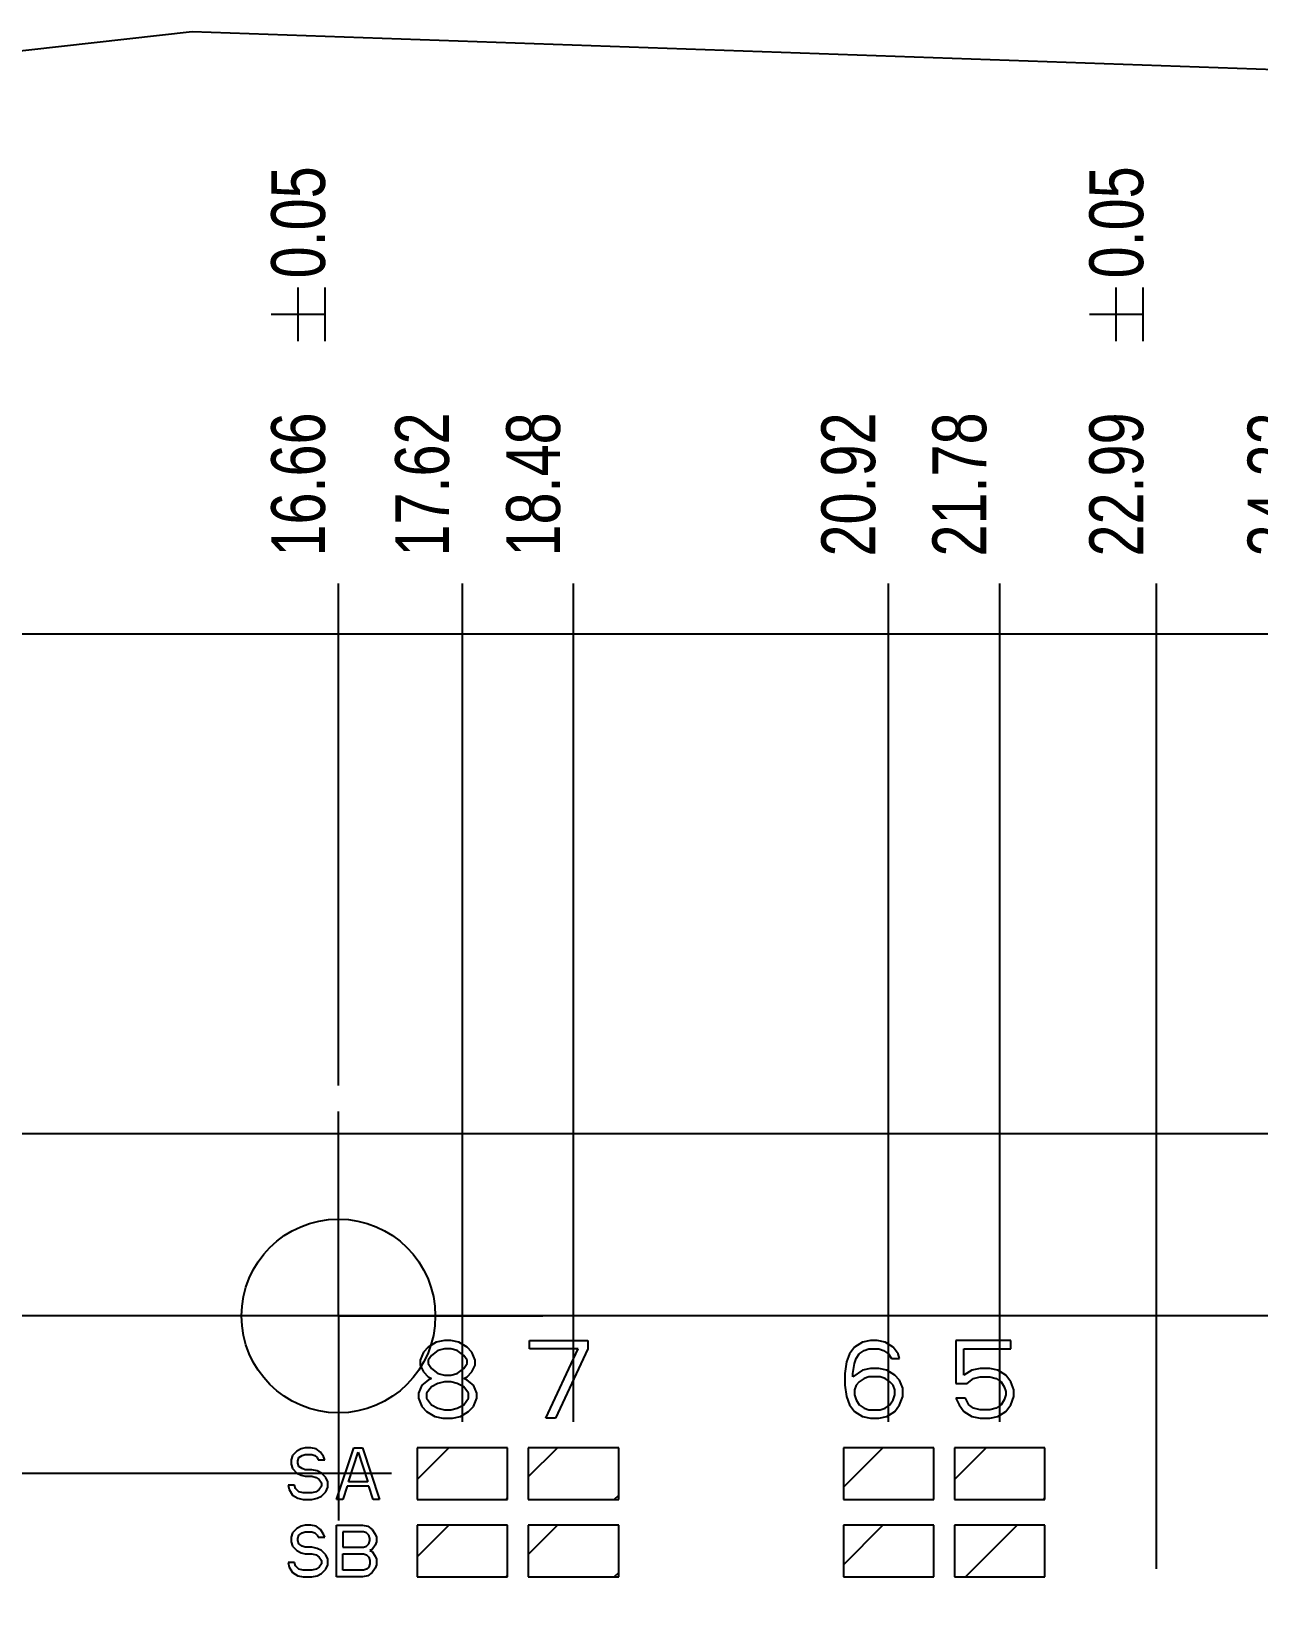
# Model space of a CAD drawing. Header units: millimetres. Extents: x 0 to 594, y 0 to 420.
# Drawn here: x 415.2 to 472.3, y 273.1 to 345.9 of the extents above; entities that cross this region are included whole.
import ezdxf
from ezdxf.enums import TextEntityAlignment as Align

# ---------------------------------------------------------------- set-up
doc = ezdxf.new("R2010")
doc.units = ezdxf.units.MM
doc.header["$LTSCALE"] = 32.67
doc.linetypes.add('CENTER', pattern=[0.6, 0.375, -0.075, 0.075, -0.075])
doc.layers.get('0').update_dxf_attribs({"linetype": 'CONTINUOUS'})
doc.layers.add('02___PRT_ALL_AXES', color=7, linetype='CONTINUOUS')
doc.styles.get("Standard").update_dxf_attribs({"font": 'txt', "width": 0.8})
doc.dimstyles.new('DIMSTYLE_2', dxfattribs={"dimtxt": 2.5, "dimasz": 3, "dimexe": 1.5, "dimexo": 1.2, "dimtad": 0, "dimtih": 1, "dimtoh": 1, "dimlfac": 0.166667, "dimdsep": 46, "dimtxsty": 'STANDARD', "dimblk": '_FILLED', "dimblk1": '_FILLED', "dimblk2": '_FILLED', "dimcen": 0.09, "dimazin": 2, "dimtp": 0.01, "dimtm": 0.01, "dimtfac": 1, "dimtofl": 0, "dimtmove": 0, "dimatfit": 3, "dimldrblk": '_FILLED', "dimfxl": 1, "dimtolj": 1, "dimarcsym": 0})
doc.dimstyles.new('DIMSTYLE_3', dxfattribs={"dimtxt": 2.5, "dimasz": 3, "dimexe": 1.5, "dimexo": 1.2, "dimtad": 0, "dimtih": 1, "dimtoh": 1, "dimlfac": 0.166667, "dimdsep": 46, "dimtxsty": 'STANDARD', "dimblk": '_FILLED', "dimblk1": '_FILLED', "dimblk2": '_FILLED', "dimcen": 0.09, "dimazin": 2, "dimtol": 1, "dimtp": 0.05, "dimtm": 0.05, "dimtfac": 1, "dimtofl": 0, "dimtmove": 0, "dimatfit": 3, "dimldrblk": '_FILLED', "dimfxl": 1, "dimtolj": 1, "dimarcsym": 0})

# ---------------------------------------------------------------- blocks, each defined once
blk = doc.blocks.new('*D10')
at = {"color": 7, "linetype": 'CONTINUOUS'}
blk.add_line((435.274, 281.286), (435.274, 320.23), dxfattribs=at)
at = {"color": 7, "linetype": 'CONTINUOUS', "insert": (432.149, 321.48), "char_height": 2.5, "width": 10, "attachment_point": 1, "rotation": 90, "line_spacing_factor": 0.9}
blk.add_mtext('17.62', dxfattribs=at)
blk = doc.blocks.new('_FILLED')
at = {"color": 0, "linetype": 'BYBLOCK'}
blk.add_solid([(0, 0), (-1, 0.167), (-1, -0.167)], dxfattribs=at)
blk = doc.blocks.new('*D11')
at = {"color": 7, "linetype": 'CONTINUOUS'}
blk.add_line((440.434, 281.286), (440.434, 320.23), dxfattribs=at)
at = {"color": 7, "linetype": 'CONTINUOUS', "insert": (437.309, 321.48), "char_height": 2.5, "width": 10, "attachment_point": 1, "rotation": 90, "line_spacing_factor": 0.9}
blk.add_mtext('18.48', dxfattribs=at)
blk = doc.blocks.new('*D12')
at = {"color": 7, "linetype": 'CONTINUOUS'}
blk.add_line((455.074, 281.286), (455.074, 320.23), dxfattribs=at)
at = {"color": 7, "linetype": 'CONTINUOUS', "insert": (451.949, 321.48), "char_height": 2.5, "width": 10, "attachment_point": 1, "rotation": 90, "line_spacing_factor": 0.9}
blk.add_mtext('20.92', dxfattribs=at)
blk = doc.blocks.new('*D13')
at = {"color": 7, "linetype": 'CONTINUOUS'}
blk.add_line((460.234, 281.286), (460.234, 320.23), dxfattribs=at)
at = {"color": 7, "linetype": 'CONTINUOUS', "insert": (457.109, 321.48), "char_height": 2.5, "width": 10, "attachment_point": 1, "rotation": 90, "line_spacing_factor": 0.9}
blk.add_mtext('21.78', dxfattribs=at)
blk = doc.blocks.new('*D14')
at = {"color": 7, "linetype": 'CONTINUOUS'}
blk.add_line((474.874, 281.286), (474.874, 320.23), dxfattribs=at)
at = {"color": 7, "linetype": 'CONTINUOUS', "insert": (471.749, 321.48), "char_height": 2.5, "width": 10, "attachment_point": 1, "rotation": 90, "line_spacing_factor": 0.9}
blk.add_mtext('24.22', dxfattribs=at)
blk = doc.blocks.new('*D15')
at = {"color": 7, "linetype": 'CONTINUOUS'}
blk.add_line((480.034, 281.286), (480.034, 320.23), dxfattribs=at)
at = {"color": 7, "linetype": 'CONTINUOUS', "insert": (476.909, 321.48), "char_height": 2.5, "width": 10, "attachment_point": 1, "rotation": 90, "line_spacing_factor": 0.9}
blk.add_mtext('25.08', dxfattribs=at)
blk = doc.blocks.new('*D16')
at = {"color": 7, "linetype": 'CONTINUOUS'}
blk.add_line((494.674, 281.286), (494.674, 320.23), dxfattribs=at)
at = {"color": 7, "linetype": 'CONTINUOUS', "insert": (491.549, 321.48), "char_height": 2.5, "width": 10, "attachment_point": 1, "rotation": 90, "line_spacing_factor": 0.9}
blk.add_mtext('27.52', dxfattribs=at)
blk = doc.blocks.new('*D17')
at = {"color": 7, "linetype": 'CONTINUOUS'}
blk.add_line((499.834, 281.286), (499.834, 320.23), dxfattribs=at)
at = {"color": 7, "linetype": 'CONTINUOUS', "insert": (496.709, 321.48), "char_height": 2.5, "width": 10, "attachment_point": 1, "rotation": 90, "line_spacing_factor": 0.9}
blk.add_mtext('28.38', dxfattribs=at)
blk = doc.blocks.new('*D18')
at = {"color": 7, "linetype": 'CONTINUOUS'}
blk.add_line((505.594, 296.906), (505.594, 320.23), dxfattribs=at)
at = {"color": 7, "linetype": 'CONTINUOUS', "width": 0.8}
for s, p in [('0.05', (504.969, 334.397)), ('29.34', (504.969, 321.48))]:
    blk.add_text(s, height=2.5, rotation=90, dxfattribs=at).set_placement(p)
blk = doc.blocks.new('*D19')
at = {"color": 7, "linetype": 'CONTINUOUS'}
blk.add_line((467.524, 274.466), (467.524, 320.23), dxfattribs=at)
at = {"color": 7, "linetype": 'CONTINUOUS', "width": 0.8}
for s, p in [('0.05', (466.899, 334.397)), ('22.99', (466.899, 321.48))]:
    blk.add_text(s, height=2.5, rotation=90, dxfattribs=at).set_placement(p)
blk = doc.blocks.new('*D20')
at = {"color": 7, "linetype": 'CONTINUOUS'}
blk.add_line((429.514, 296.906), (429.514, 320.23), dxfattribs=at)
at = {"color": 7, "linetype": 'CONTINUOUS', "width": 0.8}
for s, p in [('0.05', (428.889, 334.397)), ('16.66', (428.889, 321.48))]:
    blk.add_text(s, height=2.5, rotation=90, dxfattribs=at).set_placement(p)
blk = doc.blocks.new('*D28')
at = {"color": 7, "linetype": 'CONTINUOUS'}
for p, q in [((301.386, 282.232), (290.989, 282.232)), ((304.394, 278.886), (301.386, 282.232)), ((431.974, 278.886), (304.394, 278.886))]:
    blk.add_line(p, q, dxfattribs=at)
at = {"color": 7, "linetype": 'CONTINUOUS', "insert": (289.739, 285.357), "char_height": 2.5, "width": 8, "attachment_point": 3, "line_spacing_factor": 0.9}
blk.add_mtext('7.46', dxfattribs=at)
blk = doc.blocks.new('*D30')
at = {"color": 7, "linetype": 'CONTINUOUS'}
for p, q in [((301.1, 289.824), (291.49, 289.824)), ((307.832, 286.206), (301.1, 289.824)), ((504.394, 286.206), (307.832, 286.206))]:
    blk.add_line(p, q, dxfattribs=at)
at = {"color": 7, "linetype": 'CONTINUOUS', "width": 0.8}
for s, p in [('8.68', (279.323, 290.449)), ('0.05', (290.24, 290.449))]:
    blk.add_text(s, height=2.5, dxfattribs=at).set_placement(p, align=Align.RIGHT)

msp = doc.modelspace()

# ---------------------------------------------------------------- linework, layer by layer
at = {"color": 7, "linetype": 'CONTINUOUS'}
for p, q in [((331.972, 335.595), (422.715, 345.872)), ((422.715, 345.872), (478.861, 343.903)), ((427.639, 331.481), (427.639, 333.98)), ((428.889, 331.481), (428.889, 333.98)), ((465.649, 331.481), (465.649, 333.98)), ((466.899, 331.481), (466.899, 333.98)), ((426.389, 332.731), (428.889, 332.731)), ((464.399, 332.731), (466.899, 332.731)), ((281.942, 317.886), (528.176, 317.886)), ((549.377, 294.666), (265.259, 294.666)), ((433.686, 284.759), (433.461, 284.53)), ((434.061, 284.989), (433.686, 284.759)), ((434.436, 285.066), (434.061, 284.989)), ((434.436, 284.683), (434.136, 284.606)), ((434.736, 285.066), (434.436, 285.066)), ((434.736, 284.683), (434.436, 284.683)), ((435.111, 284.989), (434.736, 285.066)), ((435.036, 284.606), (434.736, 284.683)), ((435.486, 284.759), (435.111, 284.989)), ((435.711, 284.53), (435.486, 284.759)), ((438.396, 285.066), (441.096, 285.066)), ((438.396, 284.683), (438.396, 285.066)), ((440.646, 284.683), (438.396, 284.683)), ((439.146, 281.466), (440.646, 284.683)), ((441.096, 284.683), (439.596, 281.466)), ((441.096, 285.066), (441.096, 284.683)), ((453.486, 284.759), (453.261, 284.453)), ((453.861, 284.989), (453.486, 284.759)), ((454.236, 285.066), (453.861, 284.989)), ((453.936, 284.606), (454.161, 284.683)), ((454.161, 284.683), (454.611, 284.683)), ((454.536, 285.066), (454.236, 285.066)), ((454.911, 284.989), (454.536, 285.066)), ((454.611, 284.683), (454.836, 284.606)), ((455.286, 284.759), (454.911, 284.989)), ((455.511, 284.453), (455.286, 284.759)), ((460.746, 285.066), (458.196, 285.066)), ((458.196, 285.066), (458.196, 283.074)), ((458.571, 284.683), (460.746, 284.683)), ((458.571, 283.457), (458.571, 284.683)), ((460.746, 284.683), (460.746, 285.066)), ((433.461, 284.53), (433.311, 284.147)), ((433.311, 284.147), (433.311, 283.917)), ((433.311, 283.917), (433.461, 283.61)), ((433.836, 284.376), (433.686, 284.147)), ((433.686, 284.147), (433.686, 283.993)), ((433.686, 283.993), (433.836, 283.764)), ((434.136, 284.606), (433.836, 284.376)), ((435.336, 284.376), (435.036, 284.606)), ((435.486, 284.147), (435.336, 284.376)), ((435.336, 283.764), (435.486, 283.993)), ((435.486, 283.993), (435.486, 284.147)), ((435.861, 284.147), (435.711, 284.53)), ((435.711, 283.61), (435.861, 283.917)), ((435.861, 283.917), (435.861, 284.147)), ((453.111, 284.07), (453.036, 283.534)), ((453.261, 284.453), (453.111, 284.07)), ((453.411, 283.534), (453.486, 283.993)), ((453.486, 283.993), (453.561, 284.223)), ((453.561, 284.223), (453.711, 284.453)), ((453.711, 284.453), (453.936, 284.606)), ((454.836, 284.606), (455.061, 284.453)), ((455.061, 284.453), (455.211, 284.223)), ((455.211, 284.223), (455.586, 284.223)), ((455.586, 284.223), (455.511, 284.453)), ((433.686, 283.227), (433.386, 282.998)), ((433.461, 283.61), (433.686, 283.381)), ((433.686, 283.381), (433.836, 283.304)), ((433.836, 283.304), (433.686, 283.227)), ((433.836, 283.764), (434.136, 283.534)), ((434.136, 283.534), (434.436, 283.457)), ((434.436, 283.457), (434.736, 283.457)), ((434.736, 283.457), (435.036, 283.534)), ((435.036, 283.534), (435.336, 283.764)), ((435.336, 283.304), (435.486, 283.381)), ((435.486, 283.227), (435.336, 283.304)), ((435.486, 283.381), (435.711, 283.61)), ((435.786, 282.998), (435.486, 283.227)), ((453.036, 283.534), (453.036, 282.998)), ((453.861, 283.687), (453.411, 283.381)), ((453.411, 283.381), (453.411, 283.534)), ((453.936, 283.304), (453.711, 283.151)), ((454.236, 283.764), (453.861, 283.687)), ((454.161, 283.381), (453.936, 283.304)), ((454.686, 283.381), (454.161, 283.381)), ((454.611, 283.764), (454.236, 283.764)), ((454.986, 283.687), (454.611, 283.764)), ((454.911, 283.304), (454.686, 283.381)), ((455.136, 283.151), (454.911, 283.304)), ((455.361, 283.457), (454.986, 283.687)), ((455.586, 283.227), (455.361, 283.457)), ((455.736, 282.845), (455.586, 283.227)), ((458.946, 283.687), (458.571, 283.457)), ((458.721, 283.074), (459.021, 283.304)), ((459.321, 283.764), (458.946, 283.687)), ((459.021, 283.304), (459.321, 283.381)), ((459.771, 283.764), (459.321, 283.764)), ((459.321, 283.381), (459.771, 283.381)), ((460.146, 283.687), (459.771, 283.764)), ((459.771, 283.381), (460.071, 283.304)), ((460.071, 283.304), (460.296, 283.151)), ((460.521, 283.457), (460.146, 283.687)), ((460.746, 283.151), (460.521, 283.457)), ((433.386, 282.998), (433.236, 282.615)), ((433.236, 282.615), (433.236, 282.385)), ((433.836, 282.921), (433.611, 282.615)), ((433.611, 282.615), (433.611, 282.385)), ((434.136, 283.074), (433.836, 282.921)), ((434.436, 283.151), (434.136, 283.074)), ((434.736, 283.151), (434.436, 283.151)), ((435.036, 283.074), (434.736, 283.151)), ((435.336, 282.921), (435.036, 283.074)), ((435.561, 282.615), (435.336, 282.921)), ((435.561, 282.385), (435.561, 282.615)), ((435.936, 282.615), (435.786, 282.998)), ((435.936, 282.385), (435.936, 282.615)), ((453.036, 282.998), (453.111, 282.462)), ((453.111, 282.462), (453.261, 282.079)), ((453.561, 282.998), (453.486, 282.768)), ((453.486, 282.768), (453.486, 282.538)), ((453.486, 282.538), (453.561, 282.308)), ((453.711, 283.151), (453.561, 282.998)), ((455.286, 282.998), (455.136, 283.151)), ((455.361, 282.768), (455.286, 282.998)), ((455.286, 282.308), (455.361, 282.538)), ((455.361, 282.538), (455.361, 282.768)), ((455.586, 282.079), (455.736, 282.462)), ((455.736, 282.462), (455.736, 282.845)), ((458.196, 283.074), (458.721, 283.074)), ((460.296, 283.151), (460.446, 282.921)), ((460.446, 282.921), (460.521, 282.691)), ((460.521, 282.538), (460.446, 282.308)), ((460.521, 282.691), (460.521, 282.538)), ((460.896, 282.768), (460.746, 283.151)), ((460.746, 282.079), (460.896, 282.462)), ((460.896, 282.462), (460.896, 282.768)), ((433.236, 282.385), (433.386, 282.002)), ((433.386, 282.002), (433.611, 281.772)), ((433.611, 282.385), (433.836, 282.079)), ((433.611, 281.772), (433.986, 281.542)), ((433.836, 282.079), (434.136, 281.925)), ((434.136, 281.925), (434.436, 281.849)), ((434.436, 281.849), (434.736, 281.849)), ((434.736, 281.849), (435.036, 281.925)), ((435.036, 281.925), (435.336, 282.079)), ((435.186, 281.542), (435.561, 281.772)), ((435.336, 282.079), (435.561, 282.385)), ((435.561, 281.772), (435.786, 282.002)), ((435.786, 282.002), (435.936, 282.385)), ((453.261, 282.079), (453.486, 281.772)), ((453.486, 281.772), (453.861, 281.542)), ((453.561, 282.308), (453.711, 282.079)), ((453.711, 282.079), (453.936, 281.925)), ((453.936, 281.925), (454.161, 281.849)), ((454.161, 281.849), (454.686, 281.849)), ((454.686, 281.849), (454.911, 281.925)), ((454.911, 281.925), (455.136, 282.079)), ((454.986, 281.542), (455.361, 281.772)), ((455.136, 282.079), (455.286, 282.308)), ((455.361, 281.772), (455.586, 282.079)), ((458.646, 282.385), (458.196, 282.385)), ((458.196, 282.385), (458.346, 282.079)), ((458.346, 282.079), (458.571, 281.772)), ((458.571, 281.772), (458.946, 281.542)), ((458.796, 282.079), (458.646, 282.385)), ((459.021, 281.925), (458.796, 282.079)), ((459.321, 281.849), (459.021, 281.925)), ((459.771, 281.849), (459.321, 281.849)), ((460.071, 281.925), (459.771, 281.849)), ((460.296, 282.079), (460.071, 281.925)), ((460.146, 281.542), (460.521, 281.772)), ((460.446, 282.308), (460.296, 282.079)), ((460.521, 281.772), (460.746, 282.079)), ((433.986, 281.542), (434.361, 281.466)), ((434.361, 281.466), (434.811, 281.466)), ((434.811, 281.466), (435.186, 281.542)), ((439.596, 281.466), (439.146, 281.466)), ((453.861, 281.542), (454.236, 281.466)), ((454.236, 281.466), (454.611, 281.466)), ((454.611, 281.466), (454.986, 281.542)), ((458.946, 281.542), (459.321, 281.466)), ((459.321, 281.466), (459.771, 281.466)), ((459.771, 281.466), (460.146, 281.542)), ((427.374, 279.728), (427.324, 279.524)), ((427.574, 279.933), (427.374, 279.728)), ((427.774, 280.035), (427.574, 279.933)), ((427.624, 279.473), (427.674, 279.626)), ((427.674, 279.626), (427.824, 279.728)), ((427.974, 280.086), (427.774, 280.035)), ((427.824, 279.728), (427.974, 279.779)), ((428.224, 280.086), (427.974, 280.086)), ((427.974, 279.779), (428.274, 279.779)), ((428.474, 280.035), (428.224, 280.086)), ((428.274, 279.779), (428.424, 279.728)), ((428.424, 279.728), (428.524, 279.626)), ((428.674, 279.882), (428.474, 280.035)), ((428.524, 279.626), (428.574, 279.524)), ((428.824, 279.677), (428.674, 279.882)), ((428.874, 279.524), (428.824, 279.677)), ((429.424, 277.686), (430.224, 280.086)), ((429.974, 278.503), (430.424, 279.882)), ((430.224, 280.086), (430.624, 280.086)), ((430.424, 279.882), (430.874, 278.503)), ((430.624, 280.086), (431.424, 277.686)), ((437.374, 280.086), (433.174, 280.086)), ((433.174, 280.086), (433.174, 277.686)), ((433.174, 278.611), (434.649, 280.086)), ((437.374, 277.686), (437.374, 280.086)), ((442.534, 280.086), (438.334, 280.086)), ((438.334, 278.731), (439.69, 280.086)), ((438.334, 280.086), (438.334, 277.686)), ((442.534, 277.686), (442.534, 280.086)), ((457.174, 280.086), (452.974, 280.086)), ((452.974, 278.25), (454.81, 280.086)), ((452.974, 280.086), (452.974, 277.686)), ((457.174, 277.686), (457.174, 280.086)), ((462.334, 280.086), (458.134, 280.086)), ((458.134, 280.086), (458.134, 277.686)), ((458.134, 278.611), (459.609, 280.086)), ((462.334, 277.686), (462.334, 280.086)), ((427.324, 279.524), (427.324, 279.32)), ((427.324, 279.32), (427.374, 279.116)), ((427.374, 279.116), (427.574, 278.911)), ((427.574, 278.911), (427.774, 278.809)), ((427.624, 279.371), (427.624, 279.473)), ((427.674, 279.218), (427.624, 279.371)), ((427.824, 279.116), (427.674, 279.218)), ((427.974, 279.065), (427.824, 279.116)), ((428.274, 279.065), (427.974, 279.065)), ((428.524, 279.013), (428.274, 279.065)), ((428.724, 278.911), (428.524, 279.013)), ((428.574, 279.524), (428.874, 279.524)), ((428.924, 278.707), (428.724, 278.911)), ((427.474, 278.35), (427.174, 278.35)), ((427.174, 278.35), (427.224, 278.145)), ((427.224, 278.145), (427.374, 277.89)), ((427.524, 278.196), (427.474, 278.35)), ((427.674, 278.043), (427.524, 278.196)), ((427.774, 278.809), (427.974, 278.758)), ((427.974, 278.758), (428.274, 278.758)), ((428.274, 278.758), (428.474, 278.707)), ((428.474, 278.707), (428.624, 278.605)), ((428.624, 278.145), (428.474, 278.043)), ((428.624, 278.605), (428.724, 278.452)), ((428.724, 278.299), (428.624, 278.145)), ((428.724, 278.452), (428.724, 278.299)), ((429.024, 278.503), (428.924, 278.707)), ((428.924, 278.043), (429.024, 278.247)), ((429.024, 278.247), (429.024, 278.503)), ((429.924, 278.299), (429.724, 277.686)), ((430.924, 278.299), (429.924, 278.299)), ((430.874, 278.503), (429.974, 278.503)), ((431.124, 277.686), (430.924, 278.299)), ((427.374, 277.89), (427.624, 277.737)), ((427.624, 277.737), (427.874, 277.686)), ((427.874, 277.992), (427.674, 278.043)), ((428.274, 277.992), (427.874, 277.992)), ((427.874, 277.686), (428.274, 277.686)), ((428.474, 278.043), (428.274, 277.992)), ((428.274, 277.686), (428.524, 277.737)), ((428.524, 277.737), (428.724, 277.839)), ((428.724, 277.839), (428.924, 278.043)), ((429.724, 277.686), (429.424, 277.686)), ((431.424, 277.686), (431.124, 277.686)), ((433.174, 277.686), (437.374, 277.686)), ((437.29, 277.686), (437.374, 277.771)), ((438.334, 277.686), (442.534, 277.686)), ((442.33, 277.686), (442.534, 277.89)), ((452.974, 277.686), (457.174, 277.686)), ((458.134, 277.686), (462.334, 277.686)), ((462.25, 277.686), (462.334, 277.771)), ((427.374, 276.128), (427.324, 275.924)), ((427.324, 275.924), (427.324, 275.72)), ((427.574, 276.333), (427.374, 276.128)), ((427.774, 276.435), (427.574, 276.333)), ((427.624, 275.873), (427.674, 276.026)), ((427.674, 276.026), (427.824, 276.128)), ((427.974, 276.486), (427.774, 276.435)), ((427.824, 276.128), (427.974, 276.179)), ((428.224, 276.486), (427.974, 276.486)), ((427.974, 276.179), (428.274, 276.179)), ((428.474, 276.435), (428.224, 276.486)), ((428.274, 276.179), (428.424, 276.128)), ((428.424, 276.128), (428.524, 276.026)), ((428.674, 276.282), (428.474, 276.435)), ((428.524, 276.026), (428.574, 275.924)), ((428.574, 275.924), (428.874, 275.924)), ((428.824, 276.077), (428.674, 276.282)), ((428.874, 275.924), (428.824, 276.077)), ((429.424, 276.486), (430.624, 276.486)), ((429.424, 274.086), (429.424, 276.486)), ((430.674, 276.179), (429.724, 276.179)), ((429.724, 276.179), (429.724, 275.465)), ((430.624, 276.486), (430.874, 276.435)), ((430.824, 276.128), (430.674, 276.179)), ((430.924, 276.026), (430.824, 276.128)), ((430.874, 276.435), (431.074, 276.282)), ((430.974, 275.873), (430.924, 276.026)), ((431.074, 276.282), (431.224, 276.077)), ((431.224, 276.077), (431.274, 275.924)), ((431.274, 275.924), (431.274, 275.72)), ((437.374, 276.486), (433.174, 276.486)), ((433.174, 276.486), (433.174, 274.086)), ((433.174, 275.011), (434.649, 276.486)), ((437.374, 274.086), (437.374, 276.486)), ((442.534, 276.486), (438.334, 276.486)), ((438.334, 276.486), (438.334, 274.086)), ((438.334, 275.131), (439.69, 276.486)), ((442.534, 274.086), (442.534, 276.486)), ((457.174, 276.486), (452.974, 276.486)), ((452.974, 274.65), (454.81, 276.486)), ((452.974, 276.486), (452.974, 274.086)), ((457.174, 274.086), (457.174, 276.486)), ((462.334, 276.486), (458.134, 276.486)), ((458.134, 276.486), (458.134, 274.086)), ((458.65, 274.086), (461.05, 276.486)), ((462.334, 274.086), (462.334, 276.486)), ((427.324, 275.72), (427.374, 275.516)), ((427.374, 275.516), (427.574, 275.311)), ((427.574, 275.311), (427.774, 275.209)), ((427.624, 275.771), (427.624, 275.873)), ((427.674, 275.618), (427.624, 275.771)), ((427.824, 275.516), (427.674, 275.618)), ((427.774, 275.209), (427.974, 275.158)), ((427.974, 275.465), (427.824, 275.516)), ((428.274, 275.465), (427.974, 275.465)), ((428.524, 275.413), (428.274, 275.465)), ((428.724, 275.311), (428.524, 275.413)), ((428.924, 275.107), (428.724, 275.311)), ((429.724, 275.465), (430.674, 275.465)), ((430.674, 275.465), (430.824, 275.516)), ((430.824, 275.516), (430.924, 275.618)), ((430.924, 275.618), (430.974, 275.771)), ((430.974, 275.771), (430.974, 275.873)), ((431.074, 275.362), (430.974, 275.311)), ((430.974, 275.311), (431.074, 275.26)), ((431.224, 275.567), (431.074, 275.362)), ((431.074, 275.26), (431.224, 275.056)), ((431.274, 275.72), (431.224, 275.567)), ((427.474, 274.75), (427.174, 274.75)), ((427.174, 274.75), (427.224, 274.545)), ((427.224, 274.545), (427.374, 274.29)), ((427.524, 274.596), (427.474, 274.75)), ((427.674, 274.443), (427.524, 274.596)), ((427.874, 274.392), (427.674, 274.443)), ((427.974, 275.158), (428.274, 275.158)), ((428.274, 275.158), (428.474, 275.107)), ((428.474, 274.443), (428.274, 274.392)), ((428.474, 275.107), (428.624, 275.005)), ((428.624, 274.545), (428.474, 274.443)), ((428.624, 275.005), (428.724, 274.852)), ((428.724, 274.699), (428.624, 274.545)), ((428.724, 274.852), (428.724, 274.699)), ((428.724, 274.239), (428.924, 274.443)), ((429.024, 274.903), (428.924, 275.107)), ((428.924, 274.443), (429.024, 274.647)), ((429.024, 274.647), (429.024, 274.903)), ((429.724, 275.158), (430.674, 275.158)), ((429.724, 274.392), (429.724, 275.158)), ((430.674, 275.158), (430.824, 275.107)), ((430.824, 274.443), (430.674, 274.392)), ((430.824, 275.107), (430.924, 275.005)), ((430.924, 274.545), (430.824, 274.443)), ((430.924, 275.005), (430.974, 274.852)), ((430.974, 274.699), (430.924, 274.545)), ((430.974, 274.852), (430.974, 274.699)), ((431.224, 274.494), (431.074, 274.29)), ((431.224, 275.056), (431.274, 274.903)), ((431.274, 274.647), (431.224, 274.494)), ((431.274, 274.903), (431.274, 274.647)), ((427.374, 274.29), (427.624, 274.137)), ((427.624, 274.137), (427.874, 274.086)), ((428.274, 274.392), (427.874, 274.392)), ((427.874, 274.086), (428.274, 274.086)), ((428.274, 274.086), (428.524, 274.137)), ((428.524, 274.137), (428.724, 274.239)), ((430.624, 274.086), (429.424, 274.086)), ((430.674, 274.392), (429.724, 274.392)), ((430.874, 274.137), (430.624, 274.086)), ((431.074, 274.29), (430.874, 274.137)), ((433.174, 274.086), (437.374, 274.086)), ((437.29, 274.086), (437.374, 274.171)), ((438.334, 274.086), (442.534, 274.086)), ((442.33, 274.086), (442.534, 274.29)), ((452.974, 274.086), (457.174, 274.086)), ((458.134, 274.086), (462.334, 274.086))]:
    msp.add_line(p, q, dxfattribs=at)
msp.add_circle((429.514, 286.206), 4.5, dxfattribs=at)
at = {"layer": '02___PRT_ALL_AXES', "color": 7, "linetype": 'CENTER'}
for p, q in [((429.514, 286.206), (429.514, 295.706)), ((429.514, 286.206), (420.014, 286.206)), ((429.514, 286.206), (439.014, 286.206)), ((429.514, 286.206), (429.514, 276.706)), ((467.524, 260.166), (467.524, 273.266))]:
    msp.add_line(p, q, dxfattribs=at)

# ---------------------------------------------------------------- dimensions: what is measured, and where the dimension line sits
at = {"color": 7, "linetype": 'CONTINUOUS'}
for feature_location, offset, dtype, origin, dimstyle, picture, middle in [((505.594427087, 296.905787298), (0, 23.324700022), 1, (329.584427087, 295.705787298), 'DIMSTYLE_3', '*D18', (503.719427087, 331.938820653)), ((467.524, 274.466), (0, 45.765), 1, (329.584, 273.266), 'DIMSTYLE_3', '*D19', (465.649, 331.939)), ((429.514427087, 296.905787298), (0, 23.324700022), 1, (329.584427087, 295.705787298), 'DIMSTYLE_3', '*D20', (427.639427087, 331.938820653)), ((435.274427087, 281.285787298), (0, 38.944700022), 1, (329.584427087, 280.085787298), 'DIMSTYLE_2', '*D10', (433.399416848, 326.730496574)), ((440.434427087, 281.285787298), (0, 38.944700022), 1, (329.584427087, 280.085787298), 'DIMSTYLE_2', '*D11', (438.559416848, 326.792976188)), ((455.074427087, 281.285787298), (0, 38.944700022), 1, (329.584427087, 280.085787298), 'DIMSTYLE_2', '*D12', (453.199416848, 326.480488944)), ((460.234427087, 281.285787298), (0, 38.944700022), 1, (329.584427087, 280.085787298), 'DIMSTYLE_2', '*D13', (458.359416848, 326.542986686)), ((474.874427087, 281.285787298), (0, 38.944700022), 1, (329.584427087, 280.085787298), 'DIMSTYLE_2', '*D14', (472.999416848, 326.480494987)), ((480.034427087, 281.285787298), (0, 38.944700022), 1, (329.584427087, 280.085787298), 'DIMSTYLE_2', '*D15', (478.159416848, 326.542992729)), ((494.674427087, 281.285787298), (0, 38.944700022), 1, (329.584427087, 280.085787298), 'DIMSTYLE_2', '*D16', (492.799416848, 326.480482902)), ((499.834427087, 281.285787298), (0, 38.944700022), 1, (329.584427087, 280.085787298), 'DIMSTYLE_2', '*D17', (497.959416848, 326.542980644)), ((504.394, 286.206), (-212.905, 3.619), 0, (505.594, 234.126), 'DIMSTYLE_3', '*D30', (280.782, 291.699)), ((431.974, 278.886), (-140.986, 3.347), 0, (433.174, 234.126), 'DIMSTYLE_2', '*D28', (285.739, 284.107))]:
    dim = msp.add_ordinate_dim(feature_location=feature_location, offset=offset, dtype=dtype, origin=origin, dimstyle=dimstyle, override={"dimtad": 1, "dimtih": 0, "dimtoh": 0}, dxfattribs=at)
    dim.commit()
    dim.dimension.update_dxf_attribs({"geometry": picture, "text_midpoint": middle})

doc.saveas('drawing.dxf')
